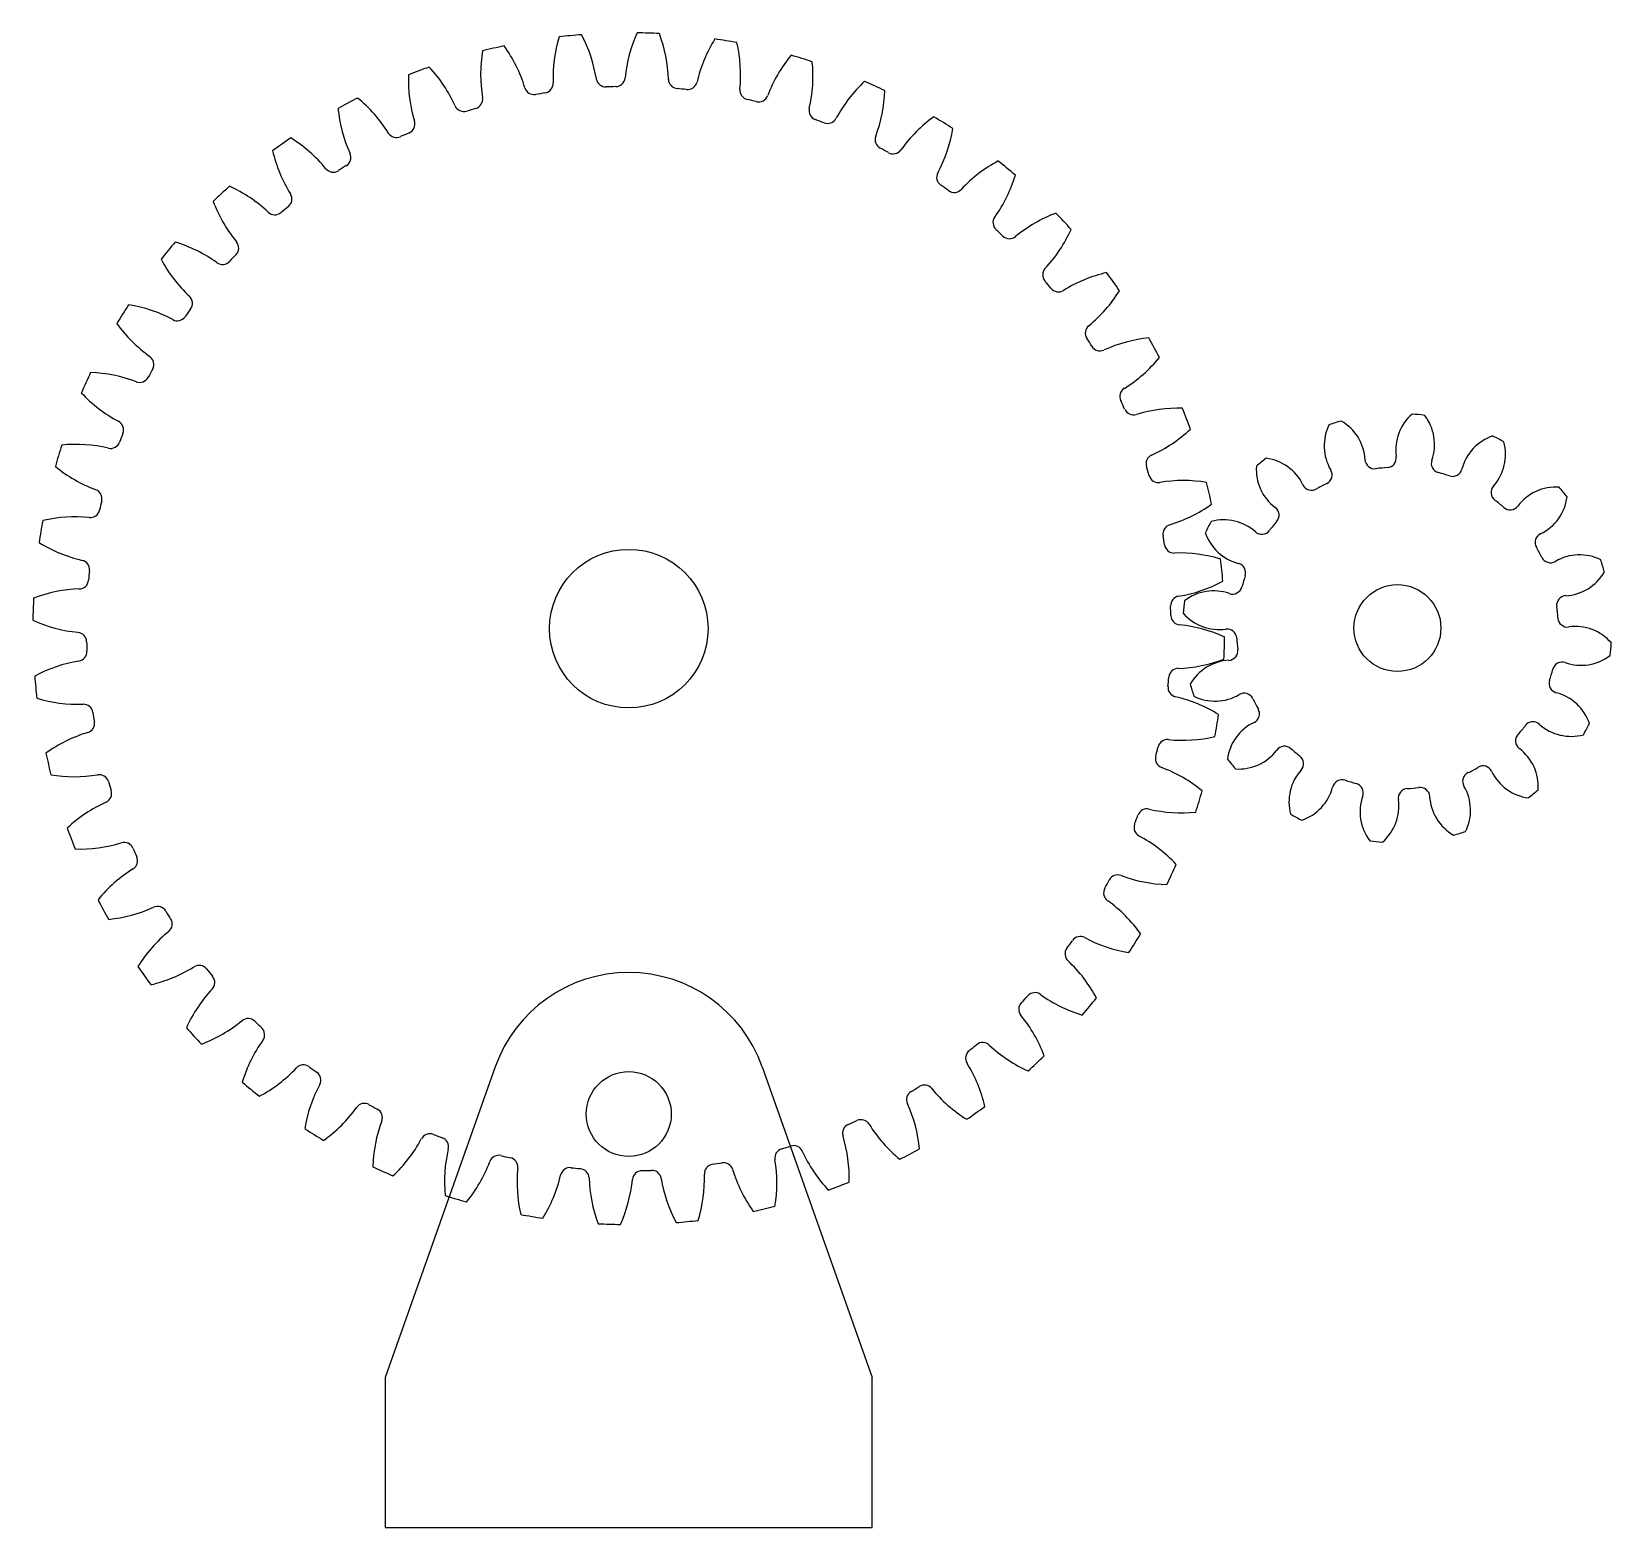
# Model space of a CAD drawing. Header units: millimetres. Extents: x 2865 to 2976, y 1501 to 1606.
import ezdxf

# ---------------------------------------------------------------- set-up
doc = ezdxf.new("R2010")
doc.units = ezdxf.units.MM

# ---------------------------------------------------------------- blocks, each defined once
blk = doc.blocks.new('*U11')
for centre, radius, start, end in [((8.54, -2.2), 10.1, 155.5914, 174.3703), ((-1.25, -40.12), 42.09, 87.0593, 89.1969), ((-8.54, -1.65), 10.1, 1.8859, 20.6648), ((-2.19, -1.15), 0.68, 271.3827, 354.3703), ((2.23, -1.29), 0.68, 181.8859, 264.8735)]:
    blk.add_arc(centre, radius, start, end)
blk = doc.blocks.new('*U12')
at = {"color": 0, "linetype": 'ByBlock', "lineweight": -2, "transparency": 16777216}
for p, rotation in [((2432.2, 1597.29), 7.500000000000014), ((2442.68, 1596.97), 352.5000000000001), ((2427.02, 1596.43), 15), ((2447.79, 1595.78), 344.9999999999999), ((2422, 1594.9), 22.5), ((2452.71, 1593.94), 337.5000000000001), ((2417.22, 1592.72), 29.99999999999999), ((2457.34, 1591.47), 329.9999999999999), ((2412.77, 1589.94), 37.50000000000001), ((2461.62, 1588.42), 322.5), ((2408.71, 1586.6), 45), ((2465.45, 1584.84), 315), ((2405.13, 1582.77), 52.49999999999999), ((2468.79, 1580.78), 307.5), ((2402.08, 1578.49), 59.99999999999999), ((2471.57, 1576.33), 300.0000000000001), ((2399.61, 1573.86), 67.5), ((2473.75, 1571.55), 292.4999999999999), ((2397.77, 1568.94), 75.00000000000001), ((2475.28, 1566.53), 285), ((2396.59, 1563.83), 82.50000000000001), ((2476.14, 1561.35), 277.5), ((2396.08, 1558.6), 90), ((2476.32, 1556.1), 270), ((2396.26, 1553.35), 97.5), ((2475.82, 1550.88), 262.4999999999999), ((2397.12, 1548.17), 105), ((2474.63, 1545.76), 255), ((2398.66, 1543.15), 112.5), ((2472.79, 1540.84), 247.5), ((2400.83, 1538.37), 120), ((2470.32, 1536.21), 239.9999999999999), ((2403.61, 1533.92), 127.5), ((2467.27, 1531.94), 232.5), ((2406.95, 1529.86), 135), ((2463.69, 1528.1), 225), ((2410.79, 1526.28), 142.5), ((2459.63, 1524.76), 217.5), ((2415.06, 1523.23), 150), ((2455.18, 1521.98), 210), ((2419.69, 1520.76), 157.5), ((2450.4, 1519.81), 202.5000000000001), ((2424.61, 1518.92), 165.0000000000001), ((2429.73, 1517.74), 172.5), ((2445.38, 1518.27), 194.9999999999999), ((2434.95, 1517.23), 180), ((2440.2, 1517.41), 187.5)]:
    blk.add_blockref('*U11', p, dxfattribs=dict(at, rotation=rotation))
blk.add_blockref('*U11', (2437.45, 1597.47), dxfattribs=at)
blk = doc.blocks.new('*U9')
for centre, radius, start, end in [((2.16, -0.47), 3.37, 131.0715, 187.9131), ((-1.1, -13.05), 15.15, 82.6773, 86.0332), ((-1.84, -0.08), 3.37, 340.7973, 37.639), ((-1.85, -1.03), 0.68, 273.5612, 7.9131), ((1.98, -1.41), 0.68, 160.7973, 255.1492)]:
    blk.add_arc(centre, radius, start, end)
blk = doc.blocks.new('*U10')
at = {"color": 0, "linetype": 'ByBlock', "lineweight": -2, "transparency": 16777216}
for p, rotation in [((2546.19, 1569.83), 22.49999999999999), ((2556.17, 1568.99), 337.5000000000001), ((2541.71, 1567.36), 45), ((2560.17, 1565.8), 315), ((2538.53, 1563.36), 67.50000000000001), ((2562.64, 1561.33), 292.5000000000001), ((2537.11, 1558.45), 90), ((2563.21, 1556.25), 270), ((2537.68, 1553.38), 112.5), ((2561.8, 1551.34), 247.5), ((2540.15, 1548.9), 135), ((2558.61, 1547.34), 225.0000000000001), ((2544.15, 1545.71), 157.5), ((2554.14, 1544.87), 202.5000000000001), ((2549.06, 1544.3), 180)]:
    blk.add_blockref('*U9', p, dxfattribs=dict(at, rotation=rotation))
blk.add_blockref('*U9', (2551.26, 1570.4), dxfattribs=at)

msp = doc.modelspace()

# ---------------------------------------------------------------- linework, layer by layer
for p, q in [((2897.56, 1533.21), (2889.79, 1511.27)), ((2916.42, 1533.21), (2924.19, 1511.27)), ((2889.79, 1511.27), (2889.79, 1500.67)), ((2924.19, 1500.67), (2924.19, 1511.27)), ((2889.79, 1500.67), (2924.19, 1500.67))]:
    msp.add_line(p, q)
for centre, radius in [((2906.99, 1564.16), 5.6), ((2961.28, 1564.2), 3.07), ((2906.99, 1529.87), 3)]:
    msp.add_circle(centre, radius)
for centre, radius, start, end in [((2906.99, 1564.16), 38.3, 91.3827, 92.3735), ((2906.99, 1564.16), 38.3, 83.8827, 84.8735), ((2906.99, 1564.16), 38.3, 98.8827, 99.8735), ((2906.99, 1564.16), 38.31, 76.3827, 77.3735), ((2906.99, 1564.16), 38.31, 106.3827, 107.3735), ((2906.99, 1564.16), 38.3, 68.8827, 69.8735), ((2906.99, 1564.16), 38.31, 113.8827, 114.8735), ((2906.99, 1564.16), 38.31, 61.3827, 62.3735), ((2906.99, 1564.16), 38.31, 121.3827, 122.3735), ((2906.99, 1564.16), 38.31, 53.8827, 54.8735), ((2906.99, 1564.16), 38.3, 128.8827, 129.8735), ((2906.99, 1564.16), 38.3, 46.3827, 47.3735), ((2906.99, 1564.16), 38.31, 136.3827, 137.3735), ((2906.99, 1564.16), 38.3, 38.8827, 39.8735), ((2906.99, 1564.16), 38.31, 143.8827, 144.8735), ((2906.99, 1564.16), 38.31, 31.3827, 32.3735), ((2906.99, 1564.16), 38.3, 151.3827, 152.3735), ((2906.99, 1564.16), 38.3, 23.8827, 24.8735), ((2906.99, 1564.16), 38.3, 158.8827, 159.8735), ((2906.99, 1564.16), 38.31, 16.3827, 17.3735), ((2961.28, 1564.2), 11.36, 93.5612, 97.6492), ((2961.28, 1564.2), 11.37, 116.0612, 120.1492), ((2961.28, 1564.2), 11.36, 71.0612, 75.1492), ((2906.99, 1564.16), 38.3, 166.3827, 167.3735), ((2961.28, 1564.2), 11.36, 48.5612, 52.6492), ((2961.28, 1564.2), 11.37, 138.5612, 142.6492), ((2906.99, 1564.16), 38.31, 8.8827, 9.8735), ((2961.28, 1564.2), 11.36, 26.0612, 30.1492), ((2906.99, 1564.16), 38.31, 173.8827, 174.8735), ((2961.28, 1564.2), 11.36, 161.0612, 165.1492), ((2906.99, 1564.16), 38.3, 1.3827, 2.3735), ((2961.28, 1564.2), 11.36, 3.5612, 7.6492), ((2906.99, 1564.16), 38.3, 181.3827, 182.3735), ((2961.28, 1564.2), 11.37, 183.5612, 187.6492), ((2961.28, 1564.2), 11.36, 341.0612, 345.1492), ((2906.99, 1564.16), 38.3, 353.8827, 354.8735), ((2961.28, 1564.2), 11.36, 206.0612, 210.1492), ((2906.99, 1564.16), 38.31, 188.8827, 189.8735), ((2961.28, 1564.2), 11.37, 318.5612, 322.6492), ((2906.99, 1564.16), 38.3, 346.3827, 347.3735), ((2961.28, 1564.2), 11.36, 228.5612, 232.6492), ((2961.28, 1564.2), 11.37, 296.0612, 300.1492), ((2906.99, 1564.16), 38.31, 196.3827, 197.3735), ((2961.28, 1564.2), 11.36, 251.0612, 255.1492), ((2961.28, 1564.2), 11.36, 273.5612, 277.6492), ((2906.99, 1564.16), 38.3, 338.8827, 339.8735), ((2906.99, 1564.16), 38.3, 203.8827, 204.8735), ((2906.99, 1564.16), 38.3, 331.3827, 332.3735), ((2906.99, 1564.16), 38.31, 211.3827, 212.3735), ((2906.99, 1564.16), 38.31, 323.8827, 324.8735), ((2906.99, 1564.16), 38.3, 218.8827, 219.8735), ((2906.99, 1529.87), 10, 19.5081, 160.4854), ((2906.99, 1564.16), 38.31, 316.3827, 317.3735), ((2906.99, 1564.16), 38.3, 226.3827, 227.3735), ((2906.99, 1564.16), 38.3, 308.8827, 309.8735), ((2906.99, 1564.16), 38.31, 233.8827, 234.8735), ((2906.99, 1564.16), 38.31, 301.3827, 302.3735), ((2906.99, 1564.16), 38.31, 241.3827, 242.3735), ((2906.99, 1564.16), 38.31, 293.8827, 294.8735), ((2906.99, 1564.16), 38.3, 248.8827, 249.8735), ((2906.99, 1564.16), 38.3, 286.3827, 287.3735), ((2906.99, 1564.16), 38.31, 256.3827, 257.3735), ((2906.99, 1564.16), 38.3, 278.8827, 279.8735), ((2906.99, 1564.16), 38.3, 263.8827, 264.8735), ((2906.99, 1564.16), 38.3, 271.3827, 272.3735)]:
    msp.add_arc(centre, radius, start, end)

# ---------------------------------------------------------------- block references
for name, p in [('*U12', (470.79, 6.81)), ('*U10', (411.11, 6.85))]:
    msp.add_blockref(name, p)

doc.saveas('drawing.dxf')
